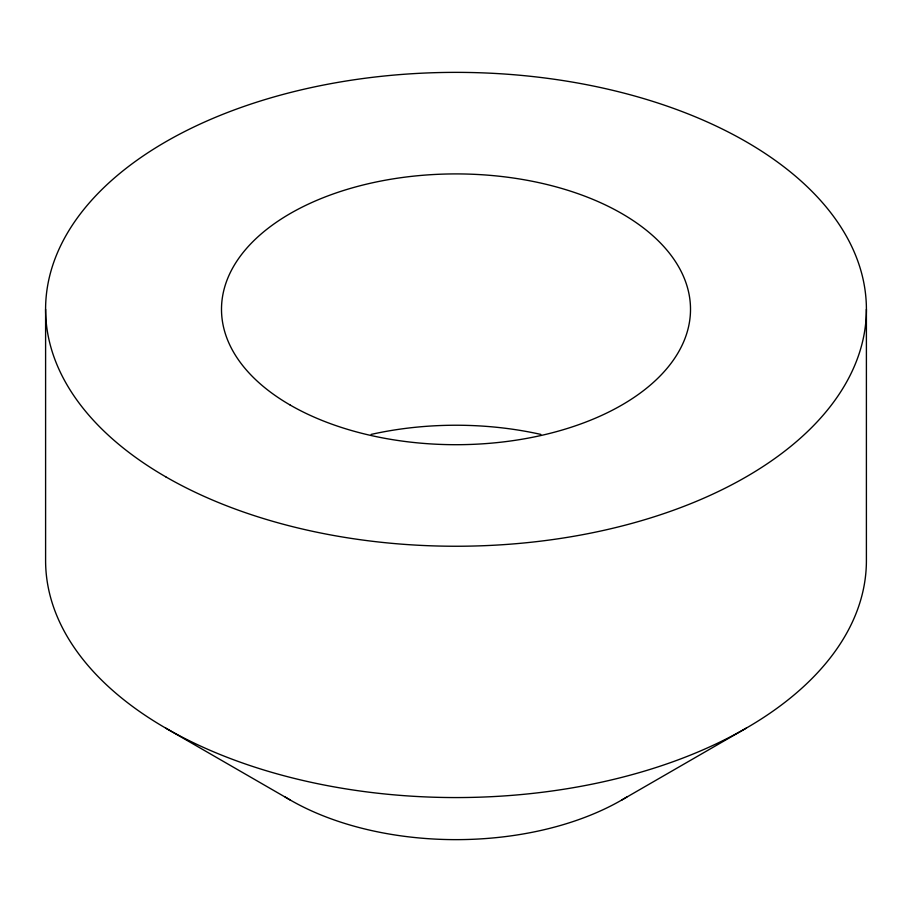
<?xml version="1.0" encoding="UTF-8"?>
<svg xmlns="http://www.w3.org/2000/svg" width="912" height="912" viewBox="0 0 912 912"><rect width="100%" height="100%" fill="white"/><g stroke="black" fill="none" stroke-linecap="round" stroke-linejoin="round"><path stroke-width="1.37" d="M621.824 799.972L746.198 728.175M165.802 728.175L290.176 799.972M866.4 309.305L866.4 560.629A410.4 236.938 0 0 1 456 797.567A410.4 236.938 0 0 1 45.6 560.629L45.6 309.305M371.15 434.408A234.509 135.398 0 0 1 540.85 434.408M626.966 796.917A234.509 135.398 0 0 1 285.034 796.917M290.176 405.042A234.509 135.398 0 0 0 682.518 344.348A234.509 135.398 0 0 0 395.306 178.524A234.509 135.398 0 0 0 290.176 405.042M165.802 476.851A410.4 236.938 0 0 0 852.412 370.637A410.4 236.938 0 0 0 349.786 80.438A410.4 236.938 0 0 0 165.802 476.851"/></g></svg>
